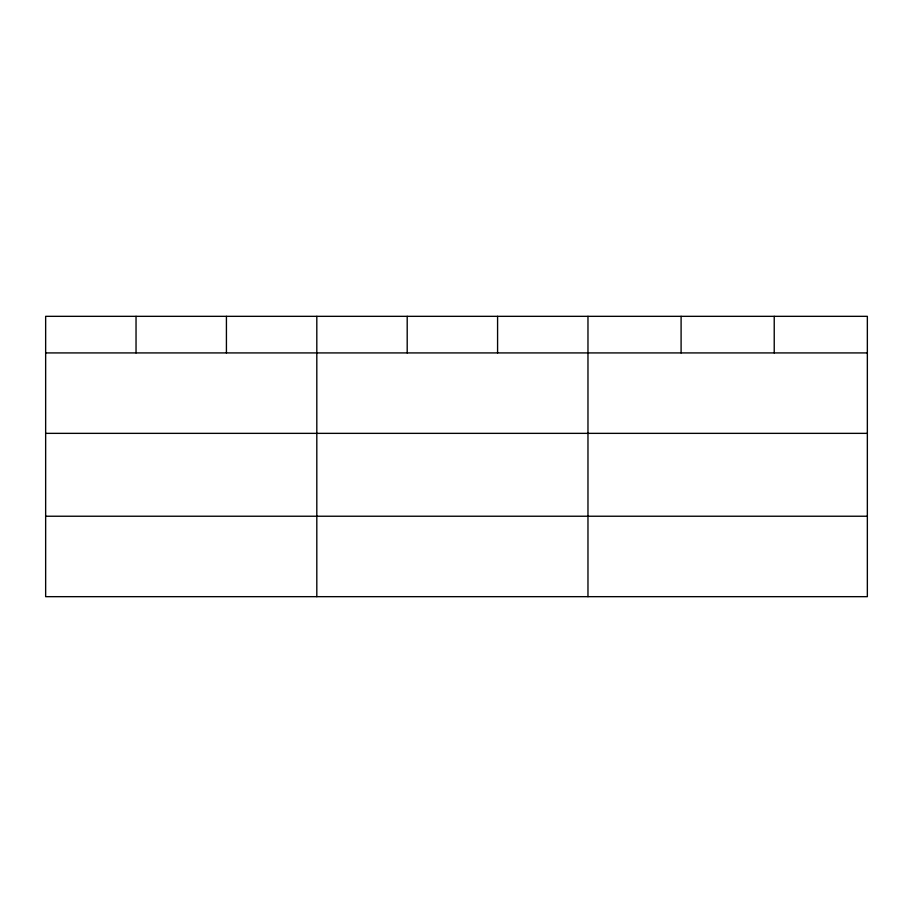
<?xml version="1.0" encoding="UTF-8"?>
<svg xmlns="http://www.w3.org/2000/svg" width="913" height="913" viewBox="0 0 913 913"><rect width="100%" height="100%" fill="white"/><g stroke="black" fill="none" stroke-linecap="round" stroke-linejoin="round"><path stroke-width="1.37" d="M867.35 433.355L867.35 316.332L45.65 316.332L45.65 596.668L867.35 596.668L867.35 433.355L45.65 433.355M45.65 352.92L867.35 352.92M45.65 516.233L867.35 516.233M774.224 316.332L774.224 352.92M681.098 316.332L681.098 352.92M587.972 316.332L587.972 596.668M497.585 316.332L497.585 352.92M407.198 316.332L407.198 352.92M316.811 316.332L316.811 596.668M226.424 316.332L226.424 352.92M136.037 316.332L136.037 352.92"/></g></svg>
